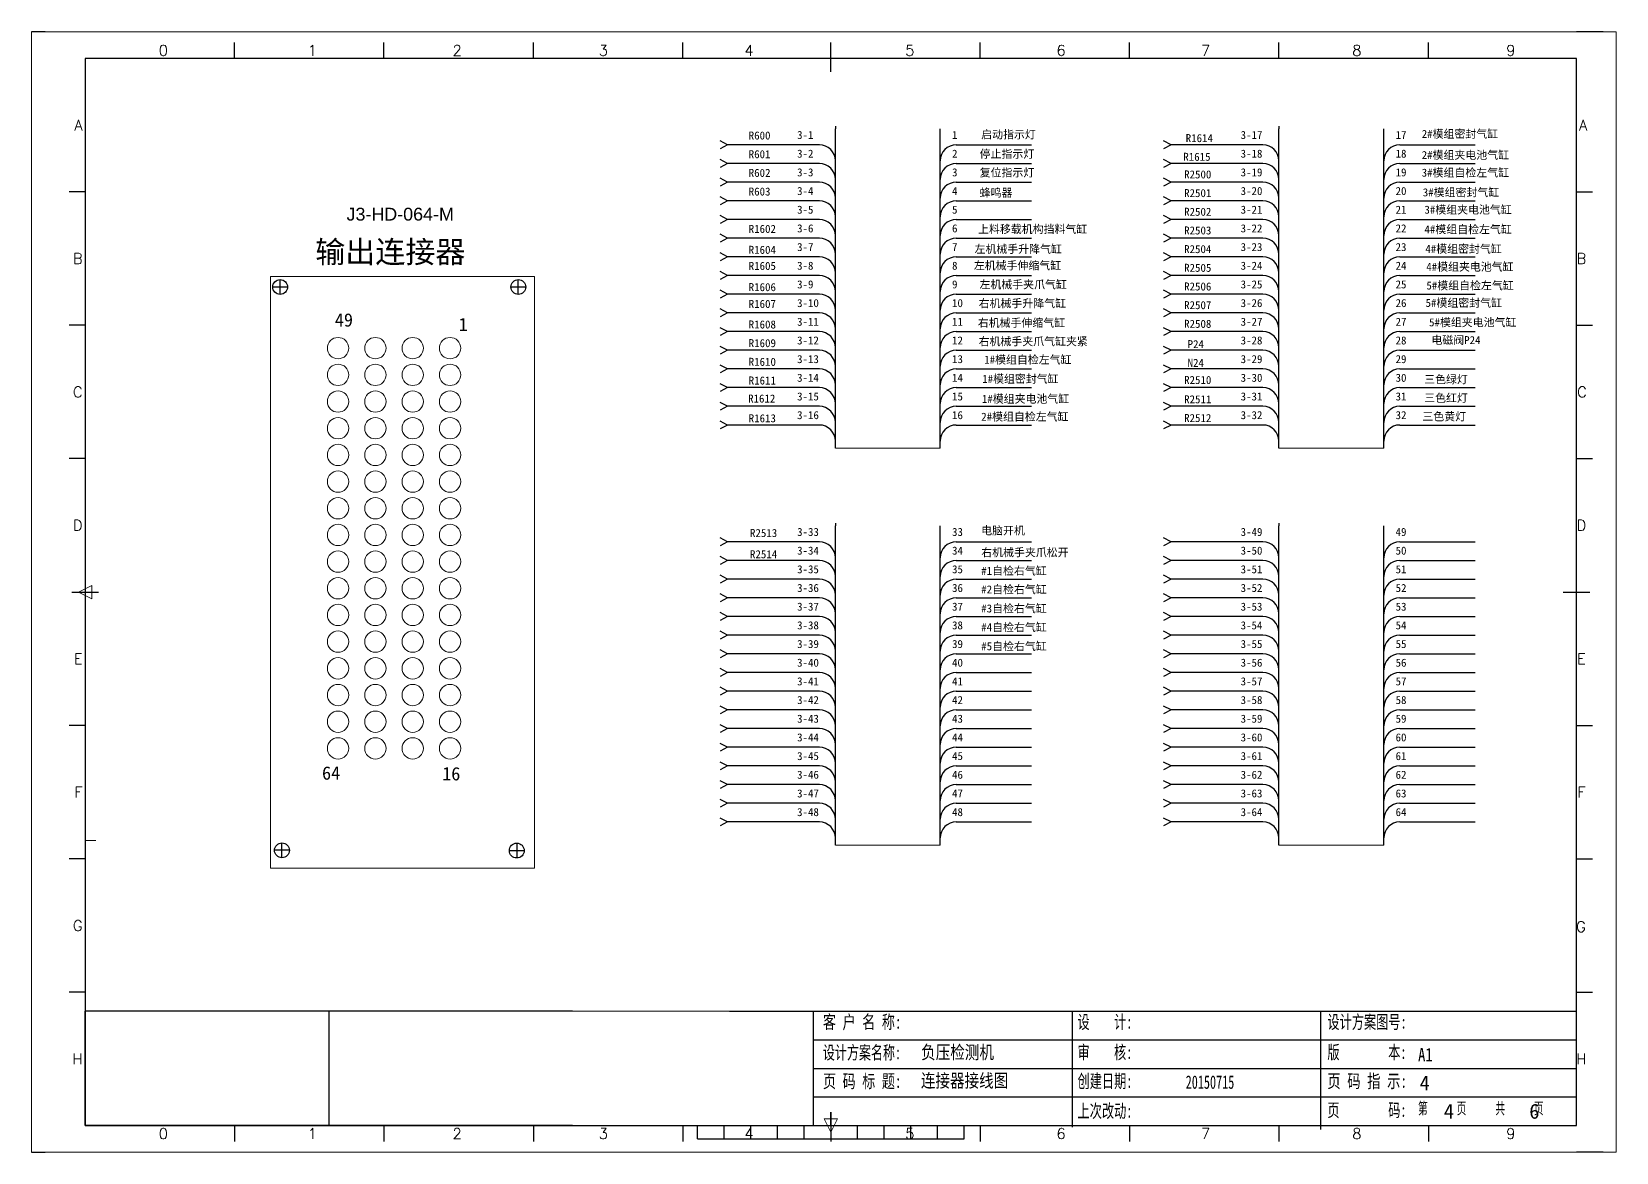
# Model space of a CAD drawing. Extents: x 2511 to 8703, y -745 to 3310.
# Drawn here: x 4187.6 to 4484.6, y -246.7 to -36.7 of the extents above; entities that cross this region are included whole.
import ezdxf
from ezdxf.enums import TextEntityAlignment as Align

# ---------------------------------------------------------------- set-up
doc = ezdxf.new("R2010")
doc.units = 0
doc.header["$MEASUREMENT"] = 0
doc.layers.add('AE_BOR', color=1, linetype='Continuous')
doc.layers.add('MISC', color=2, linetype='Continuous')
doc.layers.add('圖層1', color=7, linetype='Continuous', lineweight=60)
doc.styles.add('Standard0.67', font='', dxfattribs={"width": 0.67})
doc.styles.add('Standard_0.8', font='', dxfattribs={"width": 0.8})
doc.styles.add('WD', font='romans.shx', dxfattribs={"bigfont": 'gbcbig.shx'})
doc.styles.add('样式 0', font='')
doc.styles.add('样式 8', font='arial.ttf')
doc.styles.get('Standard0.67').set_extended_font_data('FangSong_GB2312')
doc.styles.get('Standard_0.8').set_extended_font_data('FangSong_GB2312')
doc.styles.get('样式 0').set_extended_font_data('KaiTi_GB2312')

# ---------------------------------------------------------------- blocks, each defined once
blk = doc.blocks.new('gb_a2_a')
for p, q in [((584, 410), (25, 410)), ((25, 410), (25, 10)), ((584, 10), (584, 410)), ((25, 10), (584, 10))]:
    blk.add_line(p, q)
at = {"lineweight": 9, "ltscale": 0.1}
blk.add_line((25, 116.86), (29, 116.86), dxfattribs=at)
at = {"layer": 'AE_BOR', "lineweight": 30}
for p, q in [((10, 420), (4.93, 420)), ((594, 420), (584, 420)), ((4.93, 0), (10, 0)), ((594, 0), (584, 0))]:
    blk.add_line(p, q, dxfattribs=at)
at = {"layer": 'AE_BOR', "color": 1, "lineweight": 15}
for p, q in [((4.93, 420), (598.93, 420)), ((4.93, 0), (4.93, 420)), ((598.93, 420), (598.93, 0)), ((22.5, 210), (27.5, 212.5)), ((27.5, 207.5), (22.5, 210)), ((27.5, 212.5), (27.5, 207.5)), ((304.5, 7.5), (302, 12.5)), ((302, 12.5), (307, 12.5)), ((307, 12.5), (304.5, 7.5)), ((598.93, 0), (4.93, 0))]:
    blk.add_line(p, q, dxfattribs=at)
at = {"layer": 'AE_BOR'}
for p, q in [((81, 410), (81, 416)), ((137, 410), (137, 416)), ((193, 410), (193, 416)), ((249, 410), (249, 416)), ((304.5, 410), (304.5, 416)), ((360.5, 410), (360.5, 416)), ((416.5, 410), (416.5, 416)), ((472.5, 410), (472.5, 416)), ((528.5, 410), (528.5, 416)), ((25, 360), (19, 360)), ((584, 360), (590, 360)), ((25, 310), (19, 310)), ((584, 310), (590, 310)), ((25, 260), (19, 260)), ((584, 260), (590, 260)), ((25, 160), (19, 160)), ((584, 160), (590, 160)), ((25, 110), (19, 110)), ((584, 110), (590, 110)), ((25, 60), (19, 60)), ((584, 60), (590, 60)), ((81, 10), (81, 4)), ((137, 10), (137, 4)), ((193, 10), (193, 4)), ((249, 10), (249, 4)), ((304.5, 10), (304.5, 4)), ((360.5, 10), (360.5, 4)), ((416.5, 10), (416.5, 4)), ((472.5, 10), (472.5, 4)), ((528.5, 10), (528.5, 4))]:
    blk.add_line(p, q, dxfattribs=at)
at = {"layer": 'AE_BOR', "color": 2, "lineweight": 30}
for p, q in [((304.5, 405), (304.5, 415)), ((20, 210), (30, 210)), ((579, 210), (589, 210)), ((304.5, 10), (304.5, 15)), ((304.5, 15), (304.5, 5)), ((254.5, 5), (254.5, 10)), ((264.5, 5), (264.5, 10)), ((274.5, 5), (274.5, 10)), ((284.5, 5), (284.5, 10)), ((294.5, 5), (294.5, 10)), ((304.5, 10), (304.5, 5)), ((314.5, 5), (314.5, 10)), ((324.5, 5), (324.5, 10)), ((334.5, 5), (334.5, 10)), ((344.5, 5), (344.5, 10)), ((354.5, 5), (354.5, 10)), ((254.5, 5), (354.5, 5))]:
    blk.add_line(p, q, dxfattribs=at)
at = {"layer": 'AE_BOR', "style": 'WD'}
for s, p in [('0', (54.27, 411)), ('1', (110.12, 411)), ('2', (164.42, 411)), ('3', (219.22, 411)), ('4', (273.82, 411)), ('5', (334.12, 411)), ('6', (390.81, 411)), ('7', (445.01, 411)), ('8', (501.67, 411)), ('9', (559.4, 411)), ('0', (54.27, 5)), ('1', (110.12, 5)), ('2', (164.42, 5)), ('3', (219.22, 5)), ('4', (273.82, 5)), ('5', (334.12, 5)), ('6', (390.81, 5)), ('7', (445.01, 5)), ('8', (501.67, 5)), ('9', (559.4, 5))]:
    blk.add_text(s, height=4, dxfattribs=at).set_placement(p, align=Align.CENTER)
for s, p in [('A', (24, 385)), ('A', (588.05, 385)), ('B', (24, 335)), ('B', (587.67, 335)), ('C', (24, 285)), ('C', (587.86, 285)), ('D', (24, 235)), ('D', (587.67, 235)), ('E', (24, 185)), ('E', (587.48, 185)), ('F', (24, 135)), ('F', (587.48, 135)), ('F', (587.48, 135)), ('G', (24, 85)), ('G', (587.48, 84.56)), ('H', (24, 35)), ('H', (587.67, 35))]:
    blk.add_text(s, height=4, dxfattribs=at).set_placement(p, align=Align.MIDDLE_RIGHT)

msp = doc.modelspace()

# ---------------------------------------------------------------- linework, layer by layer
for p, q in [((4232.73, -84.57), (4235.51, -84.57)), ((4234.12, -85.96), (4234.12, -83.19)), ((4277.36, -84.57), (4280.13, -84.57)), ((4278.75, -85.96), (4278.75, -83.19)), ((4234.45, -191.53), (4234.45, -188.76)), ((4278.47, -188.81), (4278.47, -191.58)), ((4235.84, -190.14), (4233.06, -190.14)), ((4277.08, -190.19), (4279.86, -190.19)), ((4334.05, -225.65), (4378.3, -225.65)), ((4378.3, -225.65), (4447.09, -225.65)), ((4447.09, -225.65), (4477.08, -225.65)), ((4334.05, -231.01), (4378.3, -231.01)), ((4378.3, -231.01), (4447.09, -231.01)), ((4447.09, -231.01), (4477.08, -231.01)), ((4334.05, -236.37), (4378.3, -236.37)), ((4378.3, -236.37), (4447.09, -236.37)), ((4318.35, -241.74), (4378.3, -241.74)), ((4318.35, -241.74), (4378.3, -241.74)), ((4378.3, -241.74), (4447.09, -241.74))]:
    msp.add_line(p, q)
at = {"lineweight": 0}
for p, q in [((4338.18, -114.76), (4357.84, -114.76)), ((4421.31, -114.76), (4440.97, -114.76)), ((4338.18, -189.15), (4357.84, -189.15)), ((4421.31, -189.15), (4440.97, -189.15))]:
    msp.add_line(p, q, dxfattribs=at)
at = {"color": 0, "ltscale": 2}
for p, q in [((4197.58, -241.74), (4197.58, -220.29)), ((4288.89, -220.29), (4197.58, -220.29)), ((4318.35, -220.29), (4477.08, -220.29)), ((4334.05, -220.29), (4334.05, -241.74)), ((4382.62, -242), (4382.62, -220.29)), ((4429.2, -242.49), (4429.2, -220.29)), ((4477.08, -241.74), (4477.08, -220.29)), ((4447.09, -236.37), (4477.08, -236.37)), ((4288.89, -241.74), (4197.58, -241.74)), ((4447.09, -241.74), (4477.08, -241.74))]:
    msp.add_line(p, q, dxfattribs=at)
at = {"color": 0}
msp.add_line((4243.24, -220.29), (4243.24, -241.74), dxfattribs=at)
at = {"lineweight": 9, "ltscale": 0.1}
for p, q in [((4288.89, -220.29), (4318.35, -220.29)), ((4288.89, -241.74), (4318.35, -241.74)), ((4316.99, -241.74), (4316.99, -241.74)), ((4316.99, -241.74), (4316.99, -241.74))]:
    msp.add_line(p, q, dxfattribs=at)
at = {"lineweight": 0}
msp.add_lwpolyline([(4232.33, -82.62), (4281.78, -82.62), (4281.78, -193.47), (4232.33, -193.47)], close=True, dxfattribs=at)
for centre in [(4234.12, -84.57), (4278.75, -84.57), (4234.45, -190.14), (4278.47, -190.19)]:
    msp.add_circle(centre, 1.39)
for centre in [(4244.97, -96.04), (4251.97, -96.04), (4258.97, -96.04), (4265.97, -96.04), (4244.97, -101.04), (4251.97, -101.04), (4258.97, -101.04), (4265.97, -101.04), (4244.97, -106.04), (4251.97, -106.04), (4258.97, -106.04), (4265.97, -106.04), (4244.97, -111.04), (4251.97, -111.04), (4258.97, -111.04), (4265.97, -111.04), (4244.97, -116.04), (4251.97, -116.04), (4258.97, -116.04), (4265.97, -116.04), (4244.97, -121.04), (4251.97, -121.04), (4258.97, -121.04), (4265.97, -121.04), (4244.97, -126.04), (4251.97, -126.04), (4258.97, -126.04), (4265.97, -126.04), (4244.97, -131.04), (4251.97, -131.04), (4258.97, -131.04), (4265.97, -131.04), (4244.97, -136.04), (4251.97, -136.04), (4258.97, -136.04), (4265.97, -136.04), (4244.97, -141.04), (4251.97, -141.04), (4258.97, -141.04), (4265.97, -141.04), (4244.97, -146.04), (4251.97, -146.04), (4258.97, -146.04), (4265.97, -146.04), (4244.97, -151.04), (4251.97, -151.04), (4258.97, -151.04), (4265.97, -151.04), (4244.97, -156.04), (4251.97, -156.04), (4258.97, -156.04), (4265.97, -156.04), (4244.97, -161.04), (4251.97, -161.04), (4258.97, -161.04), (4265.97, -161.04), (4244.97, -166.04), (4251.97, -166.04), (4258.97, -166.04), (4265.97, -166.04), (4244.97, -171.04), (4251.97, -171.04), (4258.97, -171.04), (4265.97, -171.04)]:
    msp.add_circle(centre, 2, dxfattribs=at)
at = {"layer": '圖層1', "lineweight": -3}
for p, q in [((4338.18, -54.44), (4338.18, -54.94)), ((4338.18, -54.94), (4338.18, -54.94)), ((4338.18, -114.76), (4338.18, -54.94)), ((4357.84, -114.76), (4357.84, -54.94)), ((4421.31, -54.44), (4421.31, -54.94)), ((4421.31, -54.94), (4421.31, -54.94)), ((4421.31, -114.76), (4421.31, -54.94)), ((4440.97, -114.76), (4440.97, -54.94)), ((4317.98, -57.94), (4316.57, -57.2)), ((4317.98, -57.94), (4316.57, -58.67)), ((4335.18, -57.94), (4317.98, -57.94)), ((4360.84, -57.94), (4374.95, -57.94)), ((4401.11, -57.94), (4399.7, -57.2)), ((4401.11, -57.94), (4399.7, -58.67)), ((4418.31, -57.94), (4401.11, -57.94)), ((4443.97, -57.94), (4458.08, -57.94)), ((4317.98, -61.44), (4316.57, -60.7)), ((4317.98, -61.44), (4316.57, -62.17)), ((4335.18, -61.44), (4317.98, -61.44)), ((4360.84, -61.44), (4374.95, -61.44)), ((4401.11, -61.44), (4399.7, -60.7)), ((4401.11, -61.44), (4399.7, -62.17)), ((4418.31, -61.44), (4401.11, -61.44)), ((4443.97, -61.44), (4458.08, -61.44)), ((4317.98, -64.94), (4316.57, -64.2)), ((4317.98, -64.94), (4316.57, -65.67)), ((4335.18, -64.94), (4317.98, -64.94)), ((4360.84, -64.94), (4374.95, -64.94)), ((4401.11, -64.94), (4399.7, -64.2)), ((4401.11, -64.94), (4399.7, -65.67)), ((4418.31, -64.94), (4401.11, -64.94)), ((4443.97, -64.94), (4458.08, -64.94)), ((4317.98, -68.44), (4316.57, -67.7)), ((4401.11, -68.44), (4399.7, -67.7)), ((4317.98, -68.44), (4316.57, -69.17)), ((4317.98, -71.94), (4316.57, -71.2)), ((4335.18, -68.44), (4317.98, -68.44)), ((4360.84, -68.44), (4374.95, -68.44)), ((4401.11, -68.44), (4399.7, -69.17)), ((4401.11, -71.94), (4399.7, -71.2)), ((4418.31, -68.44), (4401.11, -68.44)), ((4443.97, -68.44), (4458.08, -68.44)), ((4317.98, -71.94), (4316.57, -72.67)), ((4335.18, -71.94), (4317.98, -71.94)), ((4360.84, -71.94), (4374.95, -71.94)), ((4401.11, -71.94), (4399.7, -72.67)), ((4418.31, -71.94), (4401.11, -71.94)), ((4443.97, -71.94), (4458.08, -71.94)), ((4317.98, -75.44), (4316.57, -74.7)), ((4317.98, -75.44), (4316.57, -76.17)), ((4335.18, -75.44), (4317.98, -75.44)), ((4360.84, -75.44), (4374.95, -75.44)), ((4401.11, -75.44), (4399.7, -74.7)), ((4401.11, -75.44), (4399.7, -76.17)), ((4418.31, -75.44), (4401.11, -75.44)), ((4443.97, -75.44), (4458.08, -75.44)), ((4317.98, -78.94), (4316.57, -78.2)), ((4317.98, -78.94), (4316.57, -79.67)), ((4335.18, -78.94), (4317.98, -78.94)), ((4360.84, -78.94), (4374.95, -78.94)), ((4401.11, -78.94), (4399.7, -78.2)), ((4401.11, -78.94), (4399.7, -79.67)), ((4418.31, -78.94), (4401.11, -78.94)), ((4443.97, -78.94), (4458.08, -78.94)), ((4317.98, -82.44), (4316.57, -81.7)), ((4317.98, -82.44), (4316.57, -83.17)), ((4335.18, -82.44), (4317.98, -82.44)), ((4360.84, -82.44), (4374.95, -82.44)), ((4401.11, -82.44), (4399.7, -81.7)), ((4401.11, -82.44), (4399.7, -83.17)), ((4418.31, -82.44), (4401.11, -82.44)), ((4443.97, -82.44), (4458.08, -82.44)), ((4317.98, -85.94), (4316.57, -85.2)), ((4317.98, -85.94), (4316.57, -86.67)), ((4335.18, -85.94), (4317.98, -85.94)), ((4360.84, -85.94), (4374.95, -85.94)), ((4401.11, -85.94), (4399.7, -85.2)), ((4401.11, -85.94), (4399.7, -86.67)), ((4418.31, -85.94), (4401.11, -85.94)), ((4443.97, -85.94), (4458.08, -85.94)), ((4317.98, -89.44), (4316.57, -88.7)), ((4401.11, -89.44), (4399.7, -88.7)), ((4317.98, -89.44), (4316.57, -90.17)), ((4335.18, -89.44), (4317.98, -89.44)), ((4360.84, -89.44), (4374.95, -89.44)), ((4401.11, -89.44), (4399.7, -90.17)), ((4418.31, -89.44), (4401.11, -89.44)), ((4443.97, -89.44), (4458.08, -89.44)), ((4317.98, -92.94), (4316.57, -92.2)), ((4317.98, -92.94), (4316.57, -93.67)), ((4335.18, -92.94), (4317.98, -92.94)), ((4360.84, -92.94), (4374.95, -92.94)), ((4401.11, -92.94), (4399.7, -92.2)), ((4401.11, -92.94), (4399.7, -93.67)), ((4418.31, -92.94), (4401.11, -92.94)), ((4443.97, -92.94), (4458.08, -92.94)), ((4317.98, -96.44), (4316.57, -95.7)), ((4317.98, -96.44), (4316.57, -97.17)), ((4335.18, -96.44), (4317.98, -96.44)), ((4360.84, -96.44), (4374.95, -96.44)), ((4401.11, -96.44), (4399.7, -95.7)), ((4401.11, -96.44), (4399.7, -97.17)), ((4418.31, -96.44), (4401.11, -96.44)), ((4443.97, -96.44), (4458.08, -96.44)), ((4317.98, -99.94), (4316.57, -99.2)), ((4317.98, -99.94), (4316.57, -100.67)), ((4335.18, -99.94), (4317.98, -99.94)), ((4360.84, -99.94), (4374.95, -99.94)), ((4401.11, -99.94), (4399.7, -99.2)), ((4401.11, -99.94), (4399.7, -100.67)), ((4418.31, -99.94), (4401.11, -99.94)), ((4443.97, -99.94), (4458.08, -99.94)), ((4317.98, -103.44), (4316.57, -102.7)), ((4317.98, -103.44), (4316.57, -104.17)), ((4335.18, -103.44), (4317.98, -103.44)), ((4360.84, -103.44), (4374.95, -103.44)), ((4401.11, -103.44), (4399.7, -102.7)), ((4401.11, -103.44), (4399.7, -104.17)), ((4418.31, -103.44), (4401.11, -103.44)), ((4443.97, -103.44), (4458.08, -103.44)), ((4317.98, -106.94), (4316.57, -106.2)), ((4401.11, -106.94), (4399.7, -106.2)), ((4317.98, -106.94), (4316.57, -107.67)), ((4317.98, -110.44), (4316.57, -109.7)), ((4335.18, -106.94), (4317.98, -106.94)), ((4360.84, -106.94), (4374.95, -106.94)), ((4401.11, -106.94), (4399.7, -107.67)), ((4401.11, -110.44), (4399.7, -109.7)), ((4418.31, -106.94), (4401.11, -106.94)), ((4443.97, -106.94), (4458.08, -106.94)), ((4317.98, -110.44), (4316.57, -111.17)), ((4335.18, -110.44), (4317.98, -110.44)), ((4360.84, -110.44), (4374.95, -110.44)), ((4401.11, -110.44), (4399.7, -111.17)), ((4418.31, -110.44), (4401.11, -110.44)), ((4443.97, -110.44), (4458.08, -110.44)), ((4357.84, -114.76), (4357.84, -113.44)), ((4440.97, -114.76), (4440.97, -113.44)), ((4338.18, -128.83), (4338.18, -129.33)), ((4338.18, -129.33), (4338.18, -129.33)), ((4338.18, -189.15), (4338.18, -129.33)), ((4357.84, -189.15), (4357.84, -129.33)), ((4421.31, -128.83), (4421.31, -129.33)), ((4421.31, -129.33), (4421.31, -129.33)), ((4421.31, -189.15), (4421.31, -129.33)), ((4440.97, -189.15), (4440.97, -129.33)), ((4317.98, -132.33), (4316.57, -131.6)), ((4317.98, -132.33), (4316.57, -133.06)), ((4335.18, -132.33), (4317.98, -132.33)), ((4360.84, -132.33), (4374.95, -132.33)), ((4401.11, -132.33), (4399.7, -131.6)), ((4401.11, -132.33), (4399.7, -133.06)), ((4418.31, -132.33), (4401.11, -132.33)), ((4443.97, -132.33), (4458.08, -132.33)), ((4317.98, -135.83), (4316.57, -135.1)), ((4317.98, -135.83), (4316.57, -136.56)), ((4335.18, -135.83), (4317.98, -135.83)), ((4360.84, -135.83), (4374.95, -135.83)), ((4401.11, -135.83), (4399.7, -135.1)), ((4401.11, -135.83), (4399.7, -136.56)), ((4418.31, -135.83), (4401.11, -135.83)), ((4443.97, -135.83), (4458.08, -135.83)), ((4317.98, -139.33), (4316.57, -138.6)), ((4317.98, -139.33), (4316.57, -140.06)), ((4335.18, -139.33), (4317.98, -139.33)), ((4360.84, -139.33), (4374.95, -139.33)), ((4401.11, -139.33), (4399.7, -138.6)), ((4401.11, -139.33), (4399.7, -140.06)), ((4418.31, -139.33), (4401.11, -139.33)), ((4443.97, -139.33), (4458.08, -139.33)), ((4317.98, -142.83), (4316.57, -142.1)), ((4401.11, -142.83), (4399.7, -142.1)), ((4317.98, -142.83), (4316.57, -143.56)), ((4335.18, -142.83), (4317.98, -142.83)), ((4360.84, -142.83), (4374.95, -142.83)), ((4401.11, -142.83), (4399.7, -143.56)), ((4418.31, -142.83), (4401.11, -142.83)), ((4443.97, -142.83), (4458.08, -142.83)), ((4317.98, -146.33), (4316.57, -145.6)), ((4317.98, -146.33), (4316.57, -147.06)), ((4335.18, -146.33), (4317.98, -146.33)), ((4360.84, -146.33), (4374.95, -146.33)), ((4401.11, -146.33), (4399.7, -145.6)), ((4401.11, -146.33), (4399.7, -147.06)), ((4418.31, -146.33), (4401.11, -146.33)), ((4443.97, -146.33), (4458.08, -146.33)), ((4317.98, -149.83), (4316.57, -149.1)), ((4317.98, -149.83), (4316.57, -150.56)), ((4335.18, -149.83), (4317.98, -149.83)), ((4360.84, -149.83), (4374.95, -149.83)), ((4401.11, -149.83), (4399.7, -149.1)), ((4401.11, -149.83), (4399.7, -150.56)), ((4418.31, -149.83), (4401.11, -149.83)), ((4443.97, -149.83), (4458.08, -149.83)), ((4317.98, -153.33), (4316.57, -152.6)), ((4317.98, -153.33), (4316.57, -154.06)), ((4335.18, -153.33), (4317.98, -153.33)), ((4360.84, -153.33), (4374.95, -153.33)), ((4401.11, -153.33), (4399.7, -152.6)), ((4401.11, -153.33), (4399.7, -154.06)), ((4418.31, -153.33), (4401.11, -153.33)), ((4443.97, -153.33), (4458.08, -153.33)), ((4317.98, -156.83), (4316.57, -156.1)), ((4317.98, -156.83), (4316.57, -157.56)), ((4335.18, -156.83), (4317.98, -156.83)), ((4360.84, -156.83), (4374.95, -156.83)), ((4401.11, -156.83), (4399.7, -156.1)), ((4401.11, -156.83), (4399.7, -157.56)), ((4418.31, -156.83), (4401.11, -156.83)), ((4443.97, -156.83), (4458.08, -156.83)), ((4317.98, -160.33), (4316.57, -159.6)), ((4317.98, -160.33), (4316.57, -161.06)), ((4335.18, -160.33), (4317.98, -160.33)), ((4360.84, -160.33), (4374.95, -160.33)), ((4401.11, -160.33), (4399.7, -159.6)), ((4401.11, -160.33), (4399.7, -161.06)), ((4418.31, -160.33), (4401.11, -160.33)), ((4443.97, -160.33), (4458.08, -160.33)), ((4317.98, -163.83), (4316.57, -163.1)), ((4401.11, -163.83), (4399.7, -163.1)), ((4317.98, -163.83), (4316.57, -164.56)), ((4335.18, -163.83), (4317.98, -163.83)), ((4360.84, -163.83), (4374.95, -163.83)), ((4401.11, -163.83), (4399.7, -164.56)), ((4418.31, -163.83), (4401.11, -163.83)), ((4443.97, -163.83), (4458.08, -163.83)), ((4317.98, -167.33), (4316.57, -166.6)), ((4317.98, -167.33), (4316.57, -168.06)), ((4335.18, -167.33), (4317.98, -167.33)), ((4360.84, -167.33), (4374.95, -167.33)), ((4401.11, -167.33), (4399.7, -166.6)), ((4401.11, -167.33), (4399.7, -168.06)), ((4418.31, -167.33), (4401.11, -167.33)), ((4443.97, -167.33), (4458.08, -167.33)), ((4317.98, -170.83), (4316.57, -170.1)), ((4317.98, -170.83), (4316.57, -171.56)), ((4335.18, -170.83), (4317.98, -170.83)), ((4360.84, -170.83), (4374.95, -170.83)), ((4401.11, -170.83), (4399.7, -170.1)), ((4401.11, -170.83), (4399.7, -171.56)), ((4418.31, -170.83), (4401.11, -170.83)), ((4443.97, -170.83), (4458.08, -170.83)), ((4317.98, -174.33), (4316.57, -173.6)), ((4317.98, -174.33), (4316.57, -175.06)), ((4335.18, -174.33), (4317.98, -174.33)), ((4360.84, -174.33), (4374.95, -174.33)), ((4401.11, -174.33), (4399.7, -173.6)), ((4401.11, -174.33), (4399.7, -175.06)), ((4418.31, -174.33), (4401.11, -174.33)), ((4443.97, -174.33), (4458.08, -174.33)), ((4317.98, -177.83), (4316.57, -177.1)), ((4317.98, -177.83), (4316.57, -178.56)), ((4335.18, -177.83), (4317.98, -177.83)), ((4360.84, -177.83), (4374.95, -177.83)), ((4401.11, -177.83), (4399.7, -177.1)), ((4401.11, -177.83), (4399.7, -178.56)), ((4418.31, -177.83), (4401.11, -177.83)), ((4443.97, -177.83), (4458.08, -177.83)), ((4317.98, -181.33), (4316.57, -180.6)), ((4401.11, -181.33), (4399.7, -180.6)), ((4317.98, -181.33), (4316.57, -182.06)), ((4317.98, -184.83), (4316.57, -184.1)), ((4335.18, -181.33), (4317.98, -181.33)), ((4360.84, -181.33), (4374.95, -181.33)), ((4401.11, -181.33), (4399.7, -182.06)), ((4401.11, -184.83), (4399.7, -184.1)), ((4418.31, -181.33), (4401.11, -181.33)), ((4443.97, -181.33), (4458.08, -181.33)), ((4317.98, -184.83), (4316.57, -185.56)), ((4335.18, -184.83), (4317.98, -184.83)), ((4360.84, -184.83), (4374.95, -184.83)), ((4401.11, -184.83), (4399.7, -185.56)), ((4418.31, -184.83), (4401.11, -184.83)), ((4443.97, -184.83), (4458.08, -184.83)), ((4357.84, -189.15), (4357.84, -187.83)), ((4440.97, -189.15), (4440.97, -187.83))]:
    msp.add_line(p, q, dxfattribs=at)
for centre, start, end in [((4335.18, -60.94), 0, 90), ((4360.84, -60.94), 90, 180), ((4418.31, -60.94), 0, 90), ((4443.97, -60.94), 90, 180), ((4335.18, -64.44), 0, 90), ((4360.84, -64.44), 90, 180), ((4418.31, -64.44), 0, 90), ((4443.97, -64.44), 90, 180), ((4335.18, -67.94), 0, 90), ((4360.84, -67.94), 90, 180), ((4418.31, -67.94), 0, 90), ((4443.97, -67.94), 90, 180), ((4335.18, -71.44), 0, 90), ((4360.84, -71.44), 90, 180), ((4418.31, -71.44), 0, 90), ((4443.97, -71.44), 90, 180), ((4335.18, -74.94), 0, 90), ((4360.84, -74.94), 90, 180), ((4418.31, -74.94), 0, 90), ((4443.97, -74.94), 90, 180), ((4335.18, -78.44), 0, 90), ((4360.84, -78.44), 90, 180), ((4418.31, -78.44), 0, 90), ((4443.97, -78.44), 90, 180), ((4335.18, -81.94), 0, 90), ((4360.84, -81.94), 90, 180), ((4418.31, -81.94), 0, 90), ((4443.97, -81.94), 90, 180), ((4335.18, -85.44), 0, 90), ((4360.84, -85.44), 90, 180), ((4418.31, -85.44), 0, 90), ((4443.97, -85.44), 90, 180), ((4335.18, -88.94), 0, 90), ((4360.84, -88.94), 90, 180), ((4418.31, -88.94), 0, 90), ((4443.97, -88.94), 90, 180), ((4335.18, -92.44), 0, 90), ((4360.84, -92.44), 90, 180), ((4418.31, -92.44), 0, 90), ((4443.97, -92.44), 90, 180), ((4335.18, -95.94), 0, 90), ((4360.84, -95.94), 90, 180), ((4418.31, -95.94), 0, 90), ((4443.97, -95.94), 90, 180), ((4335.18, -99.44), 0, 90), ((4360.84, -99.44), 90, 180), ((4418.31, -99.44), 0, 90), ((4443.97, -99.44), 90, 180), ((4335.18, -102.94), 0, 90), ((4360.84, -102.94), 90, 180), ((4418.31, -102.94), 0, 90), ((4443.97, -102.94), 90, 180), ((4335.18, -106.44), 0, 90), ((4360.84, -106.44), 90, 180), ((4418.31, -106.44), 0, 90), ((4443.97, -106.44), 90, 180), ((4335.18, -109.94), 0, 90), ((4360.84, -109.94), 90, 180), ((4418.31, -109.94), 0, 90), ((4443.97, -109.94), 90, 180), ((4335.18, -113.44), 0, 90), ((4360.84, -113.44), 90, 180), ((4418.31, -113.44), 0, 90), ((4443.97, -113.44), 90, 180), ((4335.18, -135.33), 0, 90), ((4360.84, -135.33), 90, 180), ((4418.31, -135.33), 0, 90), ((4443.97, -135.33), 90, 180), ((4335.18, -138.83), 0, 90), ((4360.84, -138.83), 90, 180), ((4418.31, -138.83), 0, 90), ((4443.97, -138.83), 90, 180), ((4335.18, -142.33), 0, 90), ((4360.84, -142.33), 90, 180), ((4418.31, -142.33), 0, 90), ((4443.97, -142.33), 90, 180), ((4335.18, -145.83), 0, 90), ((4360.84, -145.83), 90, 180), ((4418.31, -145.83), 0, 90), ((4443.97, -145.83), 90, 180), ((4335.18, -149.33), 0, 90), ((4360.84, -149.33), 90, 180), ((4418.31, -149.33), 0, 90), ((4443.97, -149.33), 90, 180), ((4335.18, -152.83), 0, 90), ((4360.84, -152.83), 90, 180), ((4418.31, -152.83), 0, 90), ((4443.97, -152.83), 90, 180), ((4335.18, -156.33), 0, 90), ((4360.84, -156.33), 90, 180), ((4418.31, -156.33), 0, 90), ((4443.97, -156.33), 90, 180), ((4335.18, -159.83), 0, 90), ((4360.84, -159.83), 90, 180), ((4418.31, -159.83), 0, 90), ((4443.97, -159.83), 90, 180), ((4335.18, -163.33), 0, 90), ((4360.84, -163.33), 90, 180), ((4418.31, -163.33), 0, 90), ((4443.97, -163.33), 90, 180), ((4335.18, -166.83), 0, 90), ((4360.84, -166.83), 90, 180), ((4418.31, -166.83), 0, 90), ((4443.97, -166.83), 90, 180), ((4335.18, -170.33), 0, 90), ((4360.84, -170.33), 90, 180), ((4418.31, -170.33), 0, 90), ((4443.97, -170.33), 90, 180), ((4335.18, -173.83), 0, 90), ((4360.84, -173.83), 90, 180), ((4418.31, -173.83), 0, 90), ((4443.97, -173.83), 90, 180), ((4335.18, -177.33), 0, 90), ((4360.84, -177.33), 90, 180), ((4418.31, -177.33), 0, 90), ((4443.97, -177.33), 90, 180), ((4335.18, -180.83), 0, 90), ((4360.84, -180.83), 90, 180), ((4418.31, -180.83), 0, 90), ((4443.97, -180.83), 90, 180), ((4335.18, -184.33), 0, 90), ((4360.84, -184.33), 90, 180), ((4418.31, -184.33), 0, 90), ((4443.97, -184.33), 90, 180), ((4335.18, -187.83), 0, 90), ((4360.84, -187.83), 90, 180), ((4418.31, -187.83), 0, 90), ((4443.97, -187.83), 90, 180)]:
    msp.add_arc(centre, 3, start, end, dxfattribs=at)

# ---------------------------------------------------------------- block references
at = {"xscale": 0.5, "yscale": 0.5, "zscale": 0.5}
msp.add_blockref('gb_a2_a', (4185.08, -246.74), dxfattribs=at)

# ---------------------------------------------------------------- texts
at = {"lineweight": 0, "attachment_point": 1}
for s, insert, char_height, width in [('{\\fSimSun|b0|i0|c134|p2;启动指示灯}', (4365.52, -55.25), 1.5, 24.2309), ('{\\fSimSun|b0|i0|c134|p2;2#模组密封气缸}', (4448.08, -55.14), 1.5, 24.2309), ('{\\fSimSun|b0|i0|c134|p2;停止指示灯}', (4365.23, -58.89), 1.5, 24.2309), ('{\\fSimSun|b0|i0|c134|p2;2#模组夹电池气缸}', (4448.08, -59.09), 1.5, 24.2309), ('{\\fSimSun|b0|i0|c134|p2;复位指示灯}', (4365.23, -62.39), 1.5, 24.2309), ('{\\fSimSun|b0|i0|c134|p2;3#模组自检左气缸}', (4448.08, -62.4), 1.5, 24.2309), ('{\\fSimSun|b0|i0|c134|p2;蜂鸣器}', (4365.23, -66.16), 1.5, 24.2309), ('{\\fSimSun|b0|i0|c134|p2;3#模组密封气缸}', (4448.28, -66.09), 1.5, 24.2309), ('{\\fSimSun|b0|i0|c134|p2;3#模组夹电池气缸}', (4448.59, -69.34), 1.5, 24.2309), ('{\\fSimSun|b0|i0|c134|p2;上料移载机构挡料气缸}', (4364.93, -72.99), 1.5, 24.2309), ('{\\fSimSun|b0|i0|c134|p2;4#模组自检左气缸}', (4448.6, -73.02), 1.5, 24.2309), ('{\\fSimSun|b0|i0|c134|p2;左机械手升降气缸}', (4364.27, -76.71), 1.5, 24.2309), ('{\\fSimSun|b0|i0|c134|p2;4#模组密封气缸}', (4448.76, -76.69), 1.5, 24.2309), ('{\\fSimSun|b0|i0|c134|p2;左机械手伸缩气缸}', (4364.14, -79.8), 1.5, 24.2309), ('{\\fSimSun|b0|i0|c134|p2;4#模组夹电池气缸}', (4448.93, -80.05), 1.5, 24.2309), ('{\\fSimSun|b0|i0|c134|p2;左机械手夹爪气缸}', (4365.2, -83.36), 1.5, 24.2309), ('{\\fSimSun|b0|i0|c134|p2;5#模组自检左气缸}', (4448.96, -83.55), 1.5, 24.2309), ('{\\fSimSun|b0|i0|c134|p2;右机械手升降气缸}', (4365.04, -86.89), 1.5, 24.2309), ('{\\fSimSun|b0|i0|c134|p2;5#模组密封气缸}', (4448.8, -86.81), 1.5, 24.2309), ('{\\fSimSun|b1|i0|c134|p2;49}', (4244.37, -89.5), 2.5, 4.3364), ('{\\fSimSun|b1|i0|c134|p2;1}', (4267.58, -90.35), 2.5, 4.3364), ('{\\fSimSun|b0|i0|c134|p2;右机械手伸缩气缸}', (4364.88, -90.54), 1.5, 24.2309), ('{\\fSimSun|b0|i0|c134|p2;5#模组夹电池气缸}', (4449.46, -90.45), 1.5, 24.2309), ('{\\fSimSun|b0|i0|c134|p2;右机械手夹爪气缸夹紧}', (4365.03, -94.02), 1.5, 24.2309), ('{\\fSimSun|b0|i0|c134|p2;1#模组自检左气缸}', (4366.08, -97.45), 1.5, 24.2309), ('{\\fSimSun|b0|i0|c134|p2;1#模组密封气缸}', (4365.7, -101.05), 1.5, 24.2309), ('{\\fSimSun|b0|i0|c134|p2;三色绿灯}', (4448.54, -101.14), 1.5, 24.2309), ('{\\fSimSun|b0|i0|c134|p2;1#模组夹电池气缸}', (4365.64, -104.79), 1.5, 24.2309), ('{\\fSimSun|b0|i0|c134|p2;三色红灯}', (4448.54, -104.62), 1.5, 24.2309), ('{\\fSimSun|b0|i0|c134|p2;2#模组自检左气缸}', (4365.52, -108.13), 1.5, 24.2309), ('{\\fSimSun|b0|i0|c134|p2;三色黄灯}', (4448.21, -108.1), 1.5, 24.2309), ('{\\fSimSun|b0|i0|c134|p2;电脑开机}', (4365.52, -129.47), 1.5, 24.2309), ('{\\fSimSun|b0|i0|c134|p2;右机械手夹爪松开}', (4365.52, -133.56), 1.5, 24.2309), ('{\\fSimSun|b0|i0|c134|p2;#1自检右气缸}', (4365.52, -137.02), 1.5, 24.2309), ('{\\fSimSun|b0|i0|c134|p2;#2自检右气缸}', (4365.52, -140.5), 1.5, 24.2309), ('{\\fSimSun|b0|i0|c134|p2;#3自检右气缸}', (4365.52, -144.07), 1.5, 24.2309), ('{\\fSimSun|b0|i0|c134|p2;#4自检右气缸}', (4365.52, -147.59), 1.5, 24.2309), ('{\\fSimSun|b0|i0|c134|p2;#5自检右气缸}', (4365.52, -151.15), 1.5, 24.2309), ('{\\fSimSun|b1|i0|c134|p2;64}', (4241.97, -174.41), 2.5, 4.3364), ('{\\fSimSun|b1|i0|c134|p2;16}', (4264.49, -174.54), 2.5, 4.3364)]:
    msp.add_mtext(s, dxfattribs=dict(at, insert=insert, char_height=char_height, width=width))
at = {"color": 6, "insert": (4246.56, -69.73), "char_height": 2.4, "width": 25.5622, "attachment_point": 1, "style": '样式 8'}
msp.add_mtext('J3-HD-064-M', dxfattribs=at)
at = {"insert": (4240.7, -80.52), "char_height": 4.5, "width": 71.9795, "attachment_point": 7}
msp.add_mtext('{\\fSimSun|b0|i0|c134|p2;\\H0.9167x;输出连接器}', dxfattribs=at)
at = {"color": 0, "ltscale": 2, "char_height": 2.5, "attachment_point": 1}
for s, insert, width, style in [('{\\fSimSun|b0|i0|c134|p2;\\W0.72;客 户 名 称:}', (4335.85, -221.06), 16.2477, 'Standard0.67'), ('{\\fSimSun|b0|i0|c134|p2;设    计:}', (4383.57, -221.06), 12.0312, 'Standard0.67'), ('{\\fSimSun|b0|i0|c134|p2;设计方案图号:}', (4430.4, -221.06), 15.1644, 'Standard0.67'), ('{\\fSimSun|b0|i0|c134|p2;\\W0.66;设计方案名称:}', (4335.85, -226.79), 15.1234, 'Standard0.67'), ('{\\fSimSun|b0|i0|c134|p2;负压检测机}', (4354.26, -226.73), 33.9078, 'Standard_0.8'), ('{\\fSimSun|b0|i0|c134|p2;审    核:}', (4383.57, -226.73), 12.0312, 'Standard0.67'), ('{\\fSimSun|b0|i0|c134|p2;版        本:}', (4430.4, -226.73), 16.8498, 'Standard0.67'), ('{\\fSimSun|b0|i0|c134|p2;A1}', (4447.4, -227.17), 33.9078, 'Standard_0.8'), ('{\\fSimSun|b0|i0|c134|p2;\\W0.72;页 码 标 题:}', (4335.85, -232.15), 15.1234, 'Standard0.67'), ('{\\fSimSun|b0|i0|c134|p2;创建日期:}', (4383.57, -232.14), 12.0312, 'Standard0.67'), ('{\\fSimSun|b0|i0|c134|p2;20150715}', (4403.84, -232.33), 12.0312, 'Standard0.67'), ('{\\fSimSun|b0|i0|c134|p2;\\W0.73;页 码 指 示:}', (4430.4, -232.14), 16.1995, 'Standard0.67'), ('{\\fSimSun|b0|i0|c134|p2;上次改动:}', (4383.57, -237.73), 12.0312, 'Standard0.67'), ('{\\fSimSun|b0|i0|c134|p2;页        码:}', (4430.4, -237.58), 15.7258, 'Standard0.67'), ('{\\Fromans,gbcbig|c134;第}    {\\Fromans,gbcbig|c134;页}    {\\Fromans,gbcbig|c134;共}    {\\Fromans,gbcbig|c134;页}', (4447.4, -237.33), 33.9078, 'Standard_0.8')]:
    msp.add_mtext(s, dxfattribs=dict(at, insert=insert, width=width, style=style))
at = {"layer": 'MISC', "color": 0, "attachment_point": 1}
for s, insert, char_height, width, style in [('{\\fSimSun|b0|i0|c134|p2;连接器接线图}', (4354.21, -232.05), 2.5, 24.1794, 'Standard_0.8'), ('4', (4447.69, -232.35), 2.8, 3.07, '样式 0'), ('4', (4452.23, -237.64), 2.8, 3.07, '样式 0'), ('6', (4468.24, -237.64), 2.8, 3.07, '样式 0')]:
    msp.add_mtext(s, dxfattribs=dict(at, insert=insert, char_height=char_height, width=width, style=style))
at = {"layer": '圖層1', "lineweight": -3, "char_height": 1.5, "attachment_point": 1}
for s, insert, width in [('{\\fSimSun|b0|i0|c134|p54;R600}', (4321.94, -55.44), 7.1562), ('{\\fSimSun|b0|i0|c134|p54;3-1}', (4331.01, -55.34), 7.1562), ('{\\fSimSun|b0|i0|c134|p54; 1}', (4359.03, -55.34), 7.1562), ('{\\fSimSun|b0|i0|c134|p54;R1614}', (4403.85, -55.93), 7.1562), ('{\\fSimSun|b0|i0|c134|p54;3-17}', (4414.14, -55.34), 7.1562), ('{\\fSimSun|b0|i0|c134|p54;  17}', (4441.14, -55.34), 7.1562), ('{\\fSimSun|b0|i0|c134|p54;R601}', (4321.94, -58.94), 7.1562), ('{\\fSimSun|b0|i0|c134|p54;3-2}', (4331.01, -58.84), 7.1562), ('{\\fSimSun|b0|i0|c134|p54; 2}', (4359.03, -58.84), 7.1562), ('{\\fSimSun|b0|i0|c134|p54;3-18}', (4414.14, -58.84), 7.1562), ('{\\fSimSun|b0|i0|c134|p54;  18}', (4441.14, -58.84), 7.1562), ('{\\fSimSun|b0|i0|c134|p54;3-3}', (4331.01, -62.34), 7.1562), ('{\\fSimSun|b0|i0|c134|p54; 3}', (4359.03, -62.34), 7.1562), ('{\\fSimSun|b0|i0|c134|p54;R1615}', (4403.4, -59.43), 7.1562), ('{\\fSimSun|b0|i0|c134|p54;3-19}', (4414.14, -62.34), 7.1562), ('{\\fSimSun|b0|i0|c134|p54;  19}', (4441.14, -62.34), 7.1562), ('{\\fSimSun|b0|i0|c134|p54;R602}', (4321.94, -62.44), 7.1562), ('{\\fSimSun|b0|i0|c134|p54;R2500}', (4403.55, -62.73), 7.1562), ('{\\fSimSun|b0|i0|c134|p54;R603}', (4321.94, -65.94), 7.1562), ('{\\fSimSun|b0|i0|c134|p54;3-4}', (4331.01, -65.84), 7.1562), ('{\\fSimSun|b0|i0|c134|p54; 4}', (4359.03, -65.84), 7.1562), ('{\\fSimSun|b0|i0|c134|p54;R2501}', (4403.55, -66.23), 7.1562), ('{\\fSimSun|b0|i0|c134|p54;3-20}', (4414.14, -65.84), 7.1562), ('{\\fSimSun|b0|i0|c134|p54;  20}', (4441.14, -65.84), 7.1562), ('{\\fSimSun|b0|i0|c134|p54;3-5}', (4331.01, -69.34), 7.1562), ('{\\fSimSun|b0|i0|c134|p54; 5}', (4359.03, -69.34), 7.1562), ('{\\fSimSun|b0|i0|c134|p54;R2502}', (4403.55, -69.73), 7.1562), ('{\\fSimSun|b0|i0|c134|p54;3-21}', (4414.14, -69.34), 7.1562), ('{\\fSimSun|b0|i0|c134|p54;  21}', (4441.14, -69.34), 7.1562), ('{\\fSimSun|b0|i0|c134|p54;R1602}', (4321.94, -72.94), 7.1562), ('{\\fSimSun|b0|i0|c134|p54;3-6}', (4331.01, -72.84), 7.1562), ('{\\fSimSun|b0|i0|c134|p54; 6}', (4359.03, -72.84), 7.1562), ('{\\fSimSun|b0|i0|c134|p54;R2503}', (4403.55, -73.23), 7.1562), ('{\\fSimSun|b0|i0|c134|p54;3-22}', (4414.14, -72.84), 7.1562), ('{\\fSimSun|b0|i0|c134|p54;  22}', (4441.14, -72.84), 7.1562), ('{\\fSimSun|b0|i0|c134|p54;R1604}', (4321.94, -76.86), 7.1562), ('{\\fSimSun|b0|i0|c134|p54;3-7}', (4331.01, -76.34), 7.1562), ('{\\fSimSun|b0|i0|c134|p54; 7}', (4359.03, -76.34), 7.1562), ('{\\fSimSun|b0|i0|c134|p54;R2504}', (4403.55, -76.73), 7.1562), ('{\\fSimSun|b0|i0|c134|p54;3-23}', (4414.14, -76.34), 7.1562), ('{\\fSimSun|b0|i0|c134|p54;  23}', (4441.14, -76.34), 7.1562), ('{\\fSimSun|b0|i0|c134|p54;R1605}', (4321.94, -79.88), 7.1562), ('{\\fSimSun|b0|i0|c134|p54;3-8}', (4331.01, -79.84), 7.1562), ('{\\fSimSun|b0|i0|c134|p54; 8}', (4359.03, -79.84), 7.1562), ('{\\fSimSun|b0|i0|c134|p54;3-24}', (4414.14, -79.84), 7.1562), ('{\\fSimSun|b0|i0|c134|p54;  24}', (4441.14, -79.84), 7.1562), ('{\\fSimSun|b0|i0|c134|p54;R2505}', (4403.55, -80.23), 7.1562), ('{\\fSimSun|b0|i0|c134|p54;R1606}', (4321.94, -83.85), 7.1562), ('{\\fSimSun|b0|i0|c134|p54;3-9}', (4331.01, -83.34), 7.1562), ('{\\fSimSun|b0|i0|c134|p54; 9}', (4359.03, -83.34), 7.1562), ('{\\fSimSun|b0|i0|c134|p54;R2506}', (4403.55, -83.73), 7.1562), ('{\\fSimSun|b0|i0|c134|p54;3-25}', (4414.14, -83.34), 7.1562), ('{\\fSimSun|b0|i0|c134|p54;  25}', (4441.14, -83.34), 7.1562), ('{\\fSimSun|b0|i0|c134|p54;R1607}', (4321.94, -87), 7.1562), ('{\\fSimSun|b0|i0|c134|p54;3-10}', (4331.01, -86.84), 7.1562), ('{\\fSimSun|b0|i0|c134|p54; 10}', (4359.03, -86.84), 7.1562), ('{\\fSimSun|b0|i0|c134|p54;R2507}', (4403.55, -87.23), 7.1562), ('{\\fSimSun|b0|i0|c134|p54;3-26}', (4414.14, -86.84), 7.1562), ('{\\fSimSun|b0|i0|c134|p54;  26}', (4441.14, -86.84), 7.1562), ('{\\fSimSun|b0|i0|c134|p54;R1608}', (4321.94, -90.85), 7.1562), ('{\\fSimSun|b0|i0|c134|p54;3-11}', (4331.01, -90.34), 7.1562), ('{\\fSimSun|b0|i0|c134|p54; 11}', (4359.03, -90.34), 7.1562), ('{\\fSimSun|b0|i0|c134|p54;R2508}', (4403.55, -90.73), 7.1562), ('{\\fSimSun|b0|i0|c134|p54;3-27}', (4414.14, -90.34), 7.1562), ('{\\fSimSun|b0|i0|c134|p54;  27}', (4441.14, -90.34), 7.1562), ('{\\fSimSun|b0|i0|c134|p54;R1609}', (4321.94, -94.35), 7.1562), ('{\\fSimSun|b0|i0|c134|p54;3-12}', (4331.01, -93.84), 7.1562), ('{\\fSimSun|b0|i0|c134|p54; 12}', (4359.03, -93.84), 7.1562), ('{\\fSimSun|b0|i0|c134|p54;P24}', (4404.2, -94.54), 7.1562), ('{\\fSimSun|b0|i0|c134|p54;3-28}', (4414.14, -93.84), 7.1562), ('{\\fSimSun|b0|i0|c134|p54;  28}', (4441.14, -93.84), 7.1562), ('{\\fSimSun|b0|i0|c134|p54;电磁阀P24}', (4449.9, -93.78), 10.4528), ('{\\fSimSun|b0|i0|c134|p54;R1610}', (4321.94, -97.85), 7.1562), ('{\\fSimSun|b0|i0|c134|p54;3-13}', (4331.01, -97.34), 7.1562), ('{\\fSimSun|b0|i0|c134|p54; 13}', (4359.03, -97.34), 7.1562), ('{\\fSimSun|b0|i0|c134|p54;3-29}', (4414.14, -97.34), 7.1562), ('{\\fSimSun|b0|i0|c134|p54;  29}', (4441.14, -97.34), 7.1562), ('{\\fSimSun|b0|i0|c134|p54;3-14}', (4331.01, -100.84), 7.1562), ('{\\fSimSun|b0|i0|c134|p54; 14}', (4359.03, -100.84), 7.1562), ('{\\fSimSun|b0|i0|c134|p54;N24}', (4404.2, -98.04), 7.1562), ('{\\fSimSun|b0|i0|c134|p54;3-30}', (4414.14, -100.84), 7.1562), ('{\\fSimSun|b0|i0|c134|p54;  30}', (4441.14, -100.84), 7.1562), ('{\\fSimSun|b0|i0|c134|p54;R1611}', (4321.94, -101.35), 7.1562), ('{\\fSimSun|b0|i0|c134|p54;R2510}', (4403.55, -101.25), 7.1562), ('{\\fSimSun|b0|i0|c134|p54;R1612}', (4321.83, -104.73), 7.1562), ('{\\fSimSun|b0|i0|c134|p54;3-15}', (4331.01, -104.34), 7.1562), ('{\\fSimSun|b0|i0|c134|p54; 15}', (4359.03, -104.34), 7.1562), ('{\\fSimSun|b0|i0|c134|p54;R2511}', (4403.55, -104.87), 7.1562), ('{\\fSimSun|b0|i0|c134|p54;3-31}', (4414.14, -104.34), 7.1562), ('{\\fSimSun|b0|i0|c134|p54;  31}', (4441.14, -104.34), 7.1562), ('{\\fSimSun|b0|i0|c134|p54;R1613}', (4321.94, -108.43), 7.1562), ('{\\fSimSun|b0|i0|c134|p54;3-16}', (4331.01, -107.84), 7.1562), ('{\\fSimSun|b0|i0|c134|p54; 16}', (4359.03, -107.84), 7.1562), ('{\\fSimSun|b0|i0|c134|p54;R2512}', (4403.55, -108.38), 7.1562), ('{\\fSimSun|b0|i0|c134|p54;3-32}', (4414.14, -107.84), 7.1562), ('{\\fSimSun|b0|i0|c134|p54;  32}', (4441.14, -107.84), 7.1562), ('{\\fSimSun|b0|i0|c134|p54;R2513}', (4322.18, -129.93), 7.1562), ('{\\fSimSun|b0|i0|c134|p54;3-33}', (4331.01, -129.73), 7.1562), ('{\\fSimSun|b0|i0|c134|p54; 33}', (4359.03, -129.73), 7.1562), ('{\\fSimSun|b0|i0|c134|p54;3-49}', (4414.14, -129.73), 7.1562), ('{\\fSimSun|b0|i0|c134|p54;  49}', (4441.14, -129.73), 7.1562), ('{\\fSimSun|b0|i0|c134|p54;3-34}', (4331.01, -133.23), 7.1562), ('{\\fSimSun|b0|i0|c134|p54; 34}', (4359.03, -133.23), 7.1562), ('{\\fSimSun|b0|i0|c134|p54;3-50}', (4414.14, -133.23), 7.1562), ('{\\fSimSun|b0|i0|c134|p54;  50}', (4441.14, -133.23), 7.1562), ('{\\fSimSun|b0|i0|c134|p54;R2514}', (4322.18, -133.91), 7.1562), ('{\\fSimSun|b0|i0|c134|p54;3-35}', (4331.01, -136.73), 7.1562), ('{\\fSimSun|b0|i0|c134|p54; 35}', (4359.03, -136.73), 7.1562), ('{\\fSimSun|b0|i0|c134|p54;3-51}', (4414.14, -136.73), 7.1562), ('{\\fSimSun|b0|i0|c134|p54;  51}', (4441.14, -136.73), 7.1562), ('{\\fSimSun|b0|i0|c134|p54;3-36}', (4331.01, -140.23), 7.1562), ('{\\fSimSun|b0|i0|c134|p54; 36}', (4359.03, -140.23), 7.1562), ('{\\fSimSun|b0|i0|c134|p54;3-52}', (4414.14, -140.23), 7.1562), ('{\\fSimSun|b0|i0|c134|p54;  52}', (4441.14, -140.23), 7.1562), ('{\\fSimSun|b0|i0|c134|p54;3-37}', (4331.01, -143.73), 7.1562), ('{\\fSimSun|b0|i0|c134|p54; 37}', (4359.03, -143.73), 7.1562), ('{\\fSimSun|b0|i0|c134|p54;3-53}', (4414.14, -143.73), 7.1562), ('{\\fSimSun|b0|i0|c134|p54;  53}', (4441.14, -143.73), 7.1562), ('{\\fSimSun|b0|i0|c134|p54;3-38}', (4331.01, -147.23), 7.1562), ('{\\fSimSun|b0|i0|c134|p54; 38}', (4359.03, -147.23), 7.1562), ('{\\fSimSun|b0|i0|c134|p54;3-54}', (4414.14, -147.23), 7.1562), ('{\\fSimSun|b0|i0|c134|p54;  54}', (4441.14, -147.23), 7.1562), ('{\\fSimSun|b0|i0|c134|p54;3-39}', (4331.01, -150.73), 7.1562), ('{\\fSimSun|b0|i0|c134|p54; 39}', (4359.03, -150.73), 7.1562), ('{\\fSimSun|b0|i0|c134|p54;3-55}', (4414.14, -150.73), 7.1562), ('{\\fSimSun|b0|i0|c134|p54;  55}', (4441.14, -150.73), 7.1562), ('{\\fSimSun|b0|i0|c134|p54;3-40}', (4331.01, -154.23), 7.1562), ('{\\fSimSun|b0|i0|c134|p54; 40}', (4359.03, -154.23), 7.1562), ('{\\fSimSun|b0|i0|c134|p54;3-56}', (4414.14, -154.23), 7.1562), ('{\\fSimSun|b0|i0|c134|p54;  56}', (4441.14, -154.23), 7.1562), ('{\\fSimSun|b0|i0|c134|p54;3-41}', (4331.01, -157.73), 7.1562), ('{\\fSimSun|b0|i0|c134|p54; 41}', (4359.03, -157.73), 7.1562), ('{\\fSimSun|b0|i0|c134|p54;3-57}', (4414.14, -157.73), 7.1562), ('{\\fSimSun|b0|i0|c134|p54;  57}', (4441.14, -157.73), 7.1562), ('{\\fSimSun|b0|i0|c134|p54;3-42}', (4331.01, -161.23), 7.1562), ('{\\fSimSun|b0|i0|c134|p54; 42}', (4359.03, -161.23), 7.1562), ('{\\fSimSun|b0|i0|c134|p54;3-58}', (4414.14, -161.23), 7.1562), ('{\\fSimSun|b0|i0|c134|p54;  58}', (4441.14, -161.23), 7.1562), ('{\\fSimSun|b0|i0|c134|p54;3-43}', (4331.01, -164.73), 7.1562), ('{\\fSimSun|b0|i0|c134|p54; 43}', (4359.03, -164.73), 7.1562), ('{\\fSimSun|b0|i0|c134|p54;3-59}', (4414.14, -164.73), 7.1562), ('{\\fSimSun|b0|i0|c134|p54;  59}', (4441.14, -164.73), 7.1562), ('{\\fSimSun|b0|i0|c134|p54;3-44}', (4331.01, -168.23), 7.1562), ('{\\fSimSun|b0|i0|c134|p54; 44}', (4359.03, -168.23), 7.1562), ('{\\fSimSun|b0|i0|c134|p54;3-60}', (4414.14, -168.23), 7.1562), ('{\\fSimSun|b0|i0|c134|p54;  60}', (4441.14, -168.23), 7.1562), ('{\\fSimSun|b0|i0|c134|p54;3-45}', (4331.01, -171.73), 7.1562), ('{\\fSimSun|b0|i0|c134|p54; 45}', (4359.03, -171.73), 7.1562), ('{\\fSimSun|b0|i0|c134|p54;3-61}', (4414.14, -171.73), 7.1562), ('{\\fSimSun|b0|i0|c134|p54;  61}', (4441.14, -171.73), 7.1562), ('{\\fSimSun|b0|i0|c134|p54;3-46}', (4331.01, -175.23), 7.1562), ('{\\fSimSun|b0|i0|c134|p54; 46}', (4359.03, -175.23), 7.1562), ('{\\fSimSun|b0|i0|c134|p54;3-62}', (4414.14, -175.23), 7.1562), ('{\\fSimSun|b0|i0|c134|p54;  62}', (4441.14, -175.23), 7.1562), ('{\\fSimSun|b0|i0|c134|p54;3-47}', (4331.01, -178.73), 7.1562), ('{\\fSimSun|b0|i0|c134|p54; 47}', (4359.03, -178.73), 7.1562), ('{\\fSimSun|b0|i0|c134|p54;3-63}', (4414.14, -178.73), 7.1562), ('{\\fSimSun|b0|i0|c134|p54;  63}', (4441.14, -178.73), 7.1562), ('{\\fSimSun|b0|i0|c134|p54;3-48}', (4331.01, -182.23), 7.1562), ('{\\fSimSun|b0|i0|c134|p54; 48}', (4359.03, -182.23), 7.1562), ('{\\fSimSun|b0|i0|c134|p54;3-64}', (4414.14, -182.23), 7.1562), ('{\\fSimSun|b0|i0|c134|p54;  64}', (4441.14, -182.23), 7.1562)]:
    msp.add_mtext(s, dxfattribs=dict(at, insert=insert, width=width))

doc.saveas('drawing.dxf')
